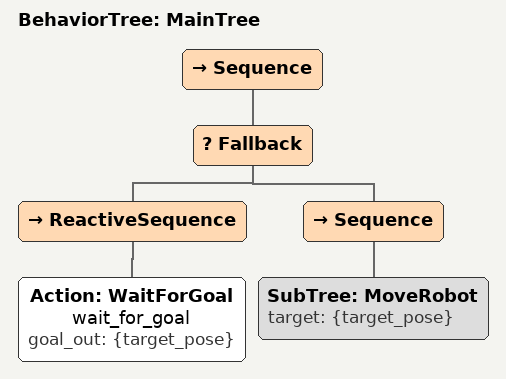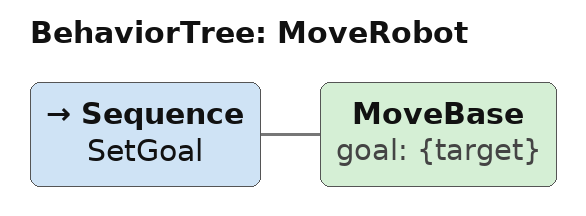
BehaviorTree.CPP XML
<root main_tree_to_execute = "MainTree">
    <BehaviorTree ID="MainTree">
        <Sequence>
            <Fallback>
                <ReactiveSequence>
                    <Action ID="WaitForGoal" name="wait_for_goal" goal_out="{target_pose}"/>
                </ReactiveSequence>
                <Sequence>
					<SubTree ID="MoveRobot" target="{target_pose}" />
				</Sequence>
            </Fallback>
        </Sequence>
    </BehaviorTree>

    <BehaviorTree ID="MoveRobot">
        <Sequence name="SetGoal">
            <MoveBase goal="{target}" />
        </Sequence>
    </BehaviorTree>
</root>
